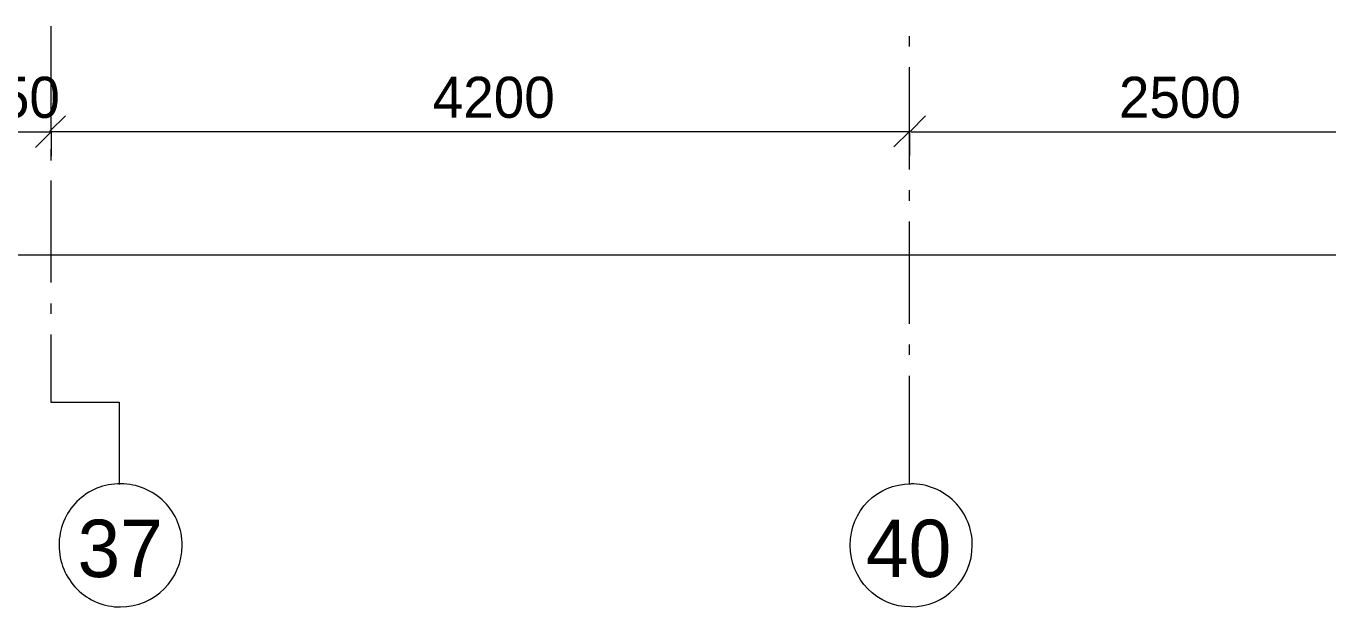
# Model space of a CAD drawing. Header units: millimetres. Extents: x -135211 to 49383, y -8033 to 228499.
# Drawn here: x -50915 to -44554, y 39969 to 42806 of the extents above; entities that cross this region are included whole.
import ezdxf

# ---------------------------------------------------------------- set-up
doc = ezdxf.new("R2010")
doc.units = ezdxf.units.MM
doc.layers.add('PDF _Геометрия', color=7, linetype='Continuous', true_color=0x1d1d1d)
doc.layers.add('PDF _Текст', color=7, linetype='Continuous')

msp = doc.modelspace()

# ---------------------------------------------------------------- linework, layer by layer
at = {"layer": 'PDF _Геометрия', "color": 7, "lineweight": 9}
for points in [[(-50793.08714907432, 42306.34341356166), (-50793.08714907432, 42805.83641624476)], [(-46599.09676445888, 42706.38155863357), (-46599.09676445888, 42757.1754498403)], [(-46599.09676445888, 42105.27385654611), (-46599.09676445888, 42604.7885956483)], [(-50793.08714907432, 42289.40496484002), (-50793.08714907432, 42395.2301731581)], [(-46599.09676445888, 42291.51032776498), (-46599.09676445888, 42397.352980214)], [(-51242.06846020756, 42289.40496484002), (-50793.08714907432, 42289.40496484002), (-50793.08714907432, 42170.84073832455)], [(-50798.28125881295, 42291.51032776498), (-46599.09676445888, 42291.51032776498), (-46599.09676445888, 42172.96791002803)], [(-46591.58189666121, 42288.63344025178), (-44089.72176445888, 42288.63344025178), (-44089.72176445888, 42170.10019213109)], [(-50793.08714907432, 42149.70532140277), (-50793.08714907432, 42204.71517344373)], [(-50793.08714907432, 41552.78103668967), (-50793.08714907432, 42052.32588469343)], [(-46599.09676445888, 41952.88700766749), (-46599.09676445888, 42003.68348650343)], [(-46599.09676445888, 41351.77930558004), (-46599.09676445888, 41851.29404468223)], [(-103561.8408001549, 41688.52630518701), (175.3022740030137, 41688.52630518701)], [(-50793.08714907432, 41400.38928561528), (-50793.08714907432, 41451.20464189239)], [(-50793.08714907432, 40968.59824261027), (-50793.08714907432, 41298.76350782144)], [(-46599.09676445888, 41199.39245138802), (-46599.09676445888, 41250.18893553736)], [(-46599.09676445888, 40568.63811689014), (-46599.09676445888, 41097.79948840274)], [(-50794.22109262839, 40969.03801468451), (-50459.67368753585, 40969.03801468451), (-50459.67368753585, 40566.87170038866)]]:
    msp.add_lwpolyline(points, dxfattribs=at)
at = {"layer": 'PDF _Геометрия', "color": 7, "lineweight": 18}
for points in [[(-50799.30510246666, 42291.86608557506), (-50722.89484138202, 42368.02678732109)], [(-46596.18037817851, 42290.45090305885), (-46520.13041830504, 42366.661862361)], [(-50793.08714907432, 42289.40496484002), (-50869.43238706689, 42213.21032299293)], [(-46599.09676445888, 42291.51032776498), (-46675.07744805313, 42215.31430772637)]]:
    msp.add_lwpolyline(points, dxfattribs=at)
at = {"layer": 'PDF _Геометрия', "color": 7, "lineweight": 9}
msp.add_lwpolyline([(-50453.21104301015, 40570.08184011897, 0.4222973636687086), (-50753.83974463867, 40269.55514333975, 0.4170598335810632), (-50453.21104301013, 39968.9786899621, 0.4119672445694621), (-50152.58234138199, 40269.55514333975, 0.4172234788435381)], format="xyb", close=True, dxfattribs=at)
msp.add_lwpolyline([(-46592.74623020746, 39969.08103436916, 0.4120755134236312), (-46292.00541830505, 40269.66041782742, 0.4174080662328307), (-46592.74623020746, 40570.23980661845)], format="xyb", dxfattribs=at)
for points in [[(-46888.68593496206, 40269.66041782742), (-46888.68593496206, 40439.01393479484), (-46757.50953572549, 40570.23980661845), (-46592.74623020746, 40570.23980661845)], [(-46592.74623020746, 39969.08103436865), (-46757.50953572549, 39969.08103436865), (-46888.68593496206, 40104.57426075438), (-46888.68593496206, 40269.66041782742)]]:
    msp.add_open_spline(points, degree=3, dxfattribs=at)

# ---------------------------------------------------------------- texts
at = {"layer": 'PDF _Текст', "attachment_point": 4, "style": ''}
for s, insert, char_height in [('450', (-51197.26349994737, 42456.48693125611), 200.4231529793928), ('4200', (-48928.26055044288, 42456.48693125611), 200.4231529793928), ('2500', (-45575.55727059385, 42456.48693125611), 200.4231529793928), ('37', (-50663.68138574256, 40253.01582165251), 280.2619680032936), ('40', (-46811.42418895158, 40253.01582165251), 280.2619680032936)]:
    msp.add_mtext(s, dxfattribs=dict(at, insert=insert, char_height=char_height))

doc.saveas('drawing.dxf')
